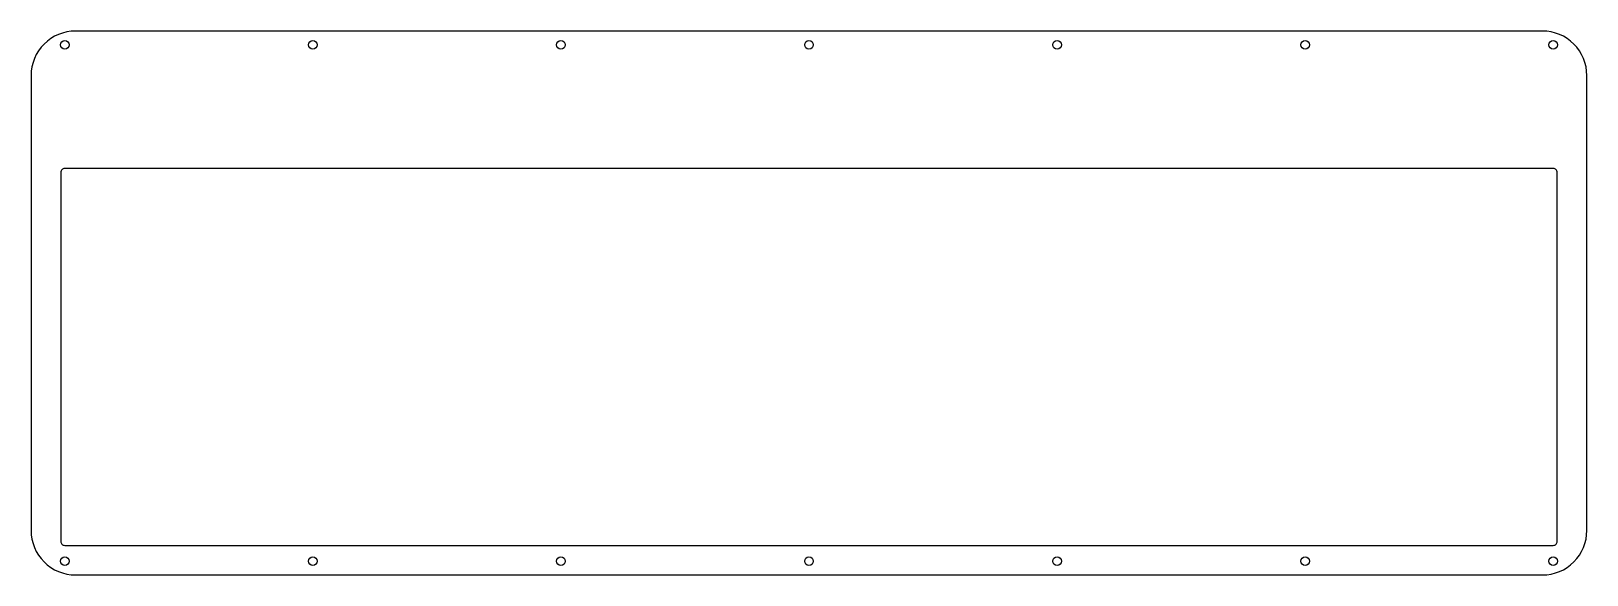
# Model space of a CAD drawing. Header units: millimetres. Extents: x 7 to 404, y 6 to 144.
import ezdxf

# ---------------------------------------------------------------- set-up
doc = ezdxf.new("R2010")
doc.units = ezdxf.units.MM

msp = doc.modelspace()

# ---------------------------------------------------------------- linework, layer by layer
at = {"color": 0}
for points in [[(6.62, 16.93, 0.414363), (17.93, 5.62), (392.41, 5.62, 0.414214), (403.72, 16.93), (403.72, 133.12, 0.414214), (392.41, 144.43), (17.93, 144.43, 0.414214), (6.62, 133.12)], [(14.2, 108.35), (14.2, 14.15, 0.414214), (15.2, 13.15), (395.15, 13.15, 0.414214), (396.15, 14.15), (396.15, 108.35, 0.414214), (395.15, 109.35), (15.2, 109.35, 0.414214)]]:
    msp.add_lwpolyline(points, format="xyb", close=True, dxfattribs=at)
for centre in [(15.24, 140.93), (78.55, 140.93), (141.86, 140.93), (205.17, 140.93), (268.48, 140.93), (331.79, 140.93), (395.1, 140.93), (15.24, 9.12), (78.55, 9.12), (141.86, 9.12), (205.17, 9.12), (268.48, 9.12), (331.79, 9.12), (395.1, 9.12)]:
    msp.add_circle(centre, 1.1, dxfattribs=at)

doc.saveas('drawing.dxf')
